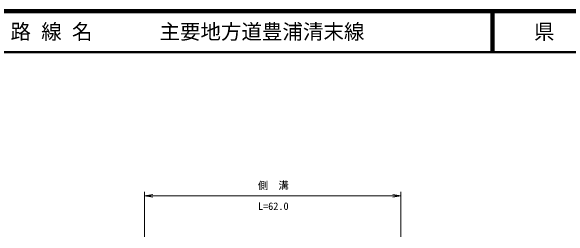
# Model space of a CAD drawing. Units: millimetres, scale not verified. Extents: x 40000 to 680000, y 20000 to 380000.
# Drawn here: x 180544 to 316618, y 325000 to 380000 of the extents above; entities that cross this region are included whole.
import ezdxf
from ezdxf.enums import TextEntityAlignment as Align

# ---------------------------------------------------------------- set-up
doc = ezdxf.new("R2010")
doc.units = ezdxf.units.MM
doc.header["$LTSCALE"] = 1000
for name, color, linetype, lineweight in [('M-STR-HTXT', 7, 'Continuous', 13), ('M-TTL', 2, 'Continuous', 140), ('M-TTL-LINE', 7, 'Continuous', 50)]:
    doc.layers.add(name, color=color, linetype=linetype, lineweight=lineweight)
doc.layers.add('M-TTL-TXT', color=7, linetype='Continuous')
doc.styles.add('ＭＳ ゴシック', font='')
doc.styles.get('ＭＳ ゴシック').set_extended_font_data('MS Gothic')

# ---------------------------------------------------------------- blocks, each defined once
blk = doc.blocks.new('open_arrow')
at = {"color": 0, "linetype": 'Continuous', "lineweight": -2}
blk.add_lwpolyline([(7.5, 1.25), (0, 0), (7.5, -1.25)], dxfattribs=at)

msp = doc.modelspace()

# ---------------------------------------------------------------- linework, layer by layer
at = {"layer": 'M-STR-HTXT'}
for p, q in [((213098, 325000), (213098, 336000)), ((213098, 335000), (275635, 335000)), ((275635, 325000), (275635, 336000))]:
    msp.add_line(p, q, dxfattribs=at)
at = {"layer": 'M-TTL'}
msp.add_line((680000, 380000), (40000, 380000), dxfattribs=at)
at = {"layer": 'M-TTL-LINE'}
for p, q in [((297750, 380000), (297750, 370000)), ((298250, 380000), (298250, 370000)), ((40000, 370000), (680000, 370000))]:
    msp.add_line(p, q, dxfattribs=at)

# ---------------------------------------------------------------- block references
at = {"layer": 'M-STR-HTXT', "xscale": 267, "yscale": 267}
msp.add_blockref('open_arrow', (213098, 335000), dxfattribs=at)
at = {"layer": 'M-STR-HTXT', "xscale": 267, "yscale": 267, "rotation": 180}
msp.add_blockref('open_arrow', (275635, 335000), dxfattribs=at)

# ---------------------------------------------------------------- texts
at = {"layer": 'M-STR-HTXT', "style": 'ＭＳ ゴシック'}
msp.add_text('側\u3000溝', height=1833, dxfattribs=at).set_placement((244500, 337500), align=Align.MIDDLE_CENTER)
msp.add_text('L=62.0', height=1833, dxfattribs=at).set_placement((244500, 331000), align=Align.BOTTOM_CENTER)
at = {"layer": 'M-TTL-TXT', "style": 'ＭＳ ゴシック'}
for s, p in [('路 線 名', (180380, 375000)), ('主要地方道豊浦清末線', (216734, 375000))]:
    msp.add_text(s, height=3666, dxfattribs=at).set_placement(p, align=Align.MIDDLE_LEFT)
msp.add_text('県\u3000名', height=3666, dxfattribs=at).set_placement((315625, 375000), align=Align.MIDDLE_CENTER)

doc.saveas('drawing.dxf')
